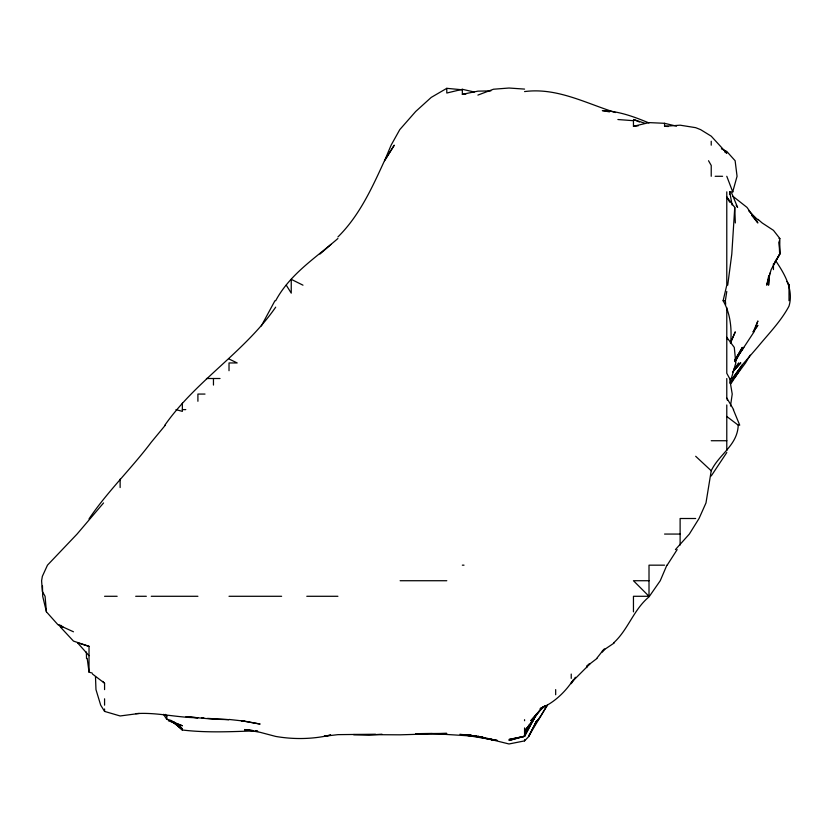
<?xml version="1.0" encoding="UTF-8"?>
<svg xmlns="http://www.w3.org/2000/svg" width="832" height="832" viewBox="0 0 832 832"><rect width="100%" height="100%" fill="white"/><g stroke="black" fill="none" stroke-linecap="round" stroke-linejoin="round"><path stroke-width="1.25" d="M768.768 275.6L766.73 285.178L771.139 269.62L779.646 254.062L779.844 238.514L773.448 230.339L762.164 222.955L757.89 219.274M768.789 278.699L768.581 285.178L769.704 273.208M729.674 202.197L726.783 196.986L734.76 207.397L731.796 254.062L727.719 285.178M730.642 343.512C731.921 329.056 730.527 313.487 723.122 300.726L726.783 285.178L726.783 191.849M729.55 194.438L729.695 191.849L732.971 191.849M730.496 406.026L732.222 394.066L729.602 378.508L726.783 373.277L726.783 307.694M725.691 304.325L725.369 300.726L726.783 291.429M726.783 416.478L738.234 425.173C737.495 445.463 719.139 454.033 711.225 470.766L705.983 502.944L699.036 518.502L689.343 534.061L675.418 549.609M732.732 191.849L737.058 176.29L735.124 160.732L726.783 151.445L721.417 148.834M729.945 383.209L735.831 362.95L734.282 347.402L726.783 337.334L727.594 339.57M666.89 565.167L660.244 580.726L649.012 596.887C633.578 609.596 628.181 629.699 613.569 642.949M730.454 342.95L735.301 331.843L730.382 342.95M535.122 716.279L533.125 720.72L524.566 730.964L532.553 720.72L524.566 733.242L529.225 724.89M534.154 717.392L532.522 720.72L540.124 709.956L543.462 706.763M741.177 349.617L735.155 361.837L742.342 348.202L734.895 360.849M536.682 713.908L524.68 736.278M711.225 475.966L726.783 452.514M536.578 713.908L524.566 735.727M274.945 300.726L261.31 325.957M735.093 360.734L742.342 347.402L735.103 359.622M779.147 242.403L779.646 254.062L773.448 264.826L780.01 254.062L779.147 241.103M750.183 355.17L745.534 362.95L734.032 378.508L738.878 371.134M537.389 720.72L535.101 723.632L540.124 717.07L547.352 705.162L528.57 736.278L536.734 720.72L528.975 736.278L524.566 740.896L509.007 743.974L477.901 736.278L493.459 740.085L477.901 736.798L459.95 734.25M164.871 425.173C195.978 380.661 244.608 351.978 275.683 307.164M739.721 370.074L730.985 383.646M89.024 518.929L89.284 518.502C107.734 491.234 131.508 468.478 151.247 442.239L165.35 425.173M734.989 360.828L754.052 331.843L757.89 320.975L753.282 331.843L757.89 325.385L753.043 331.843M667.17 565.167L677.165 549.609M571.23 683.675L575.38 677.258M573.3 679.775C565.282 692.078 553.758 703.071 540.124 708.614L545.22 705.744M735.249 359.767L743.798 347.402M275.683 300.726C289.973 273.978 315.754 257.795 337.906 238.514M540.124 717.101L535.818 722.55M742.342 364.863L732.482 378.508L742.342 364.822L757.89 346.809C768.716 333.632 780.946 321.298 789.006 306.114C793.936 289.64 784.43 273.634 775.445 260.385M733.585 370.209L738.889 362.95L733.595 369.762M596.617 658.497L603.949 649.189M602.337 652.08L604.76 649.043M571.23 682.635L589.857 663.967M103.553 502.944L77.074 534.061L47.476 565.167L42.359 576.316L41.6 580.726L42.359 591.479L45.074 596.284L46.426 611.832L57.907 624.686L73.466 631.79M337.906 236.964C359.486 215.665 372.039 187.824 384.478 160.732L394.274 145.184L384.571 160.732L391.102 145.184L399.776 129.626L415.678 111.498L431.236 97.396L446.794 88.327L462.342 89.804M543.462 706.94L530.795 720.72L540.124 709.956L545.22 705.962M586.789 667.607L586.789 666.286L589.347 663.697M319.966 254.062L331.094 244.358M586.789 666.286L596.908 658.497M602.337 650.978L614.224 642.949M477.901 95.087L493.459 89.232L509.007 88.026L524.566 89.097M524.025 736.278L509.007 740.48L524.566 736.278L524.566 727.906M474.313 92.009L462.342 89.305L446.794 93.028L446.794 88.327M617.895 119.527L633.454 120.702L633.454 126.318L649.012 122.606L664.56 123.302L676.53 126.162M462.342 89.305L462.342 94.328L477.901 91.146L490.859 90.886M330.689 735.062C312.697 739.242 293.873 739.575 275.683 736.424L260.125 732.316L244.577 729.539L252.949 730.6L244.577 729.674L248.466 729.914M330.387 735.062L324.126 736.278L337.906 734.646L375.492 734.24M139.277 713.44L120.13 715.967L104.572 711.402L100.693 705.162L95.971 689.614L95.482 676.645M633.454 126.318L638.238 125.798M462.342 94.328L465.93 93.985M664.56 123.302L664.56 126.308L680.118 125.185L695.677 127.67L700.596 129.626L711.225 136.167L726.783 153.192L724.641 151.85M381.982 734.209L369.013 735.01L353.454 734.573L400.13 734.822L446.794 733.418L415.678 733.658L431.236 733.533M524.566 91.582C556.795 87.318 585.79 103.272 615.503 112.538M253.646 730.922C229.892 731.734 206.014 732.867 182.354 729.997L172.702 721.562L175.531 723.601M135.689 713.648C156.593 712.109 177.06 717.704 197.912 717.746L187.138 716.778M715.166 176.29L722.592 176.29M778.981 238.514L779.844 238.514M787.644 283.098L789.142 285.178M723.122 300.726L725.369 300.726M206.43 378.508L220.022 378.508M729.602 378.508L731.526 378.508M205.005 394.066L197.912 394.066L197.912 401.274M182.354 409.614L185.786 409.614M738.234 425.173L739.721 425.173L733.325 409.614M711.225 440.731L726.783 440.731M695.677 518.502L680.118 518.502L680.118 545.054M664.56 534.061L680.118 534.061M462.342 565.167L464.006 565.167M664.56 565.167L649.012 565.167L649.012 596.284L633.454 596.284L633.454 611.832M400.13 580.726L446.794 580.726M649.012 580.726L633.454 580.726L649.012 596.284M104.572 596.284L117.146 596.284M135.689 596.284L146.328 596.284M151.247 596.284L197.912 596.284M229.018 596.284L281.622 596.284M306.79 596.284L337.906 596.284M59.041 624.749L60.736 627.39L63.326 627.39L60.622 625.186M431.236 733.512L476.133 736.278L466.107 735.114M664.56 126.308L668.45 126.485M185.942 716.726L213.46 719.191L229.018 719.649L207.48 718.37M229.018 719.441L244.577 721.157L260.125 724.069L241.218 720.72L244.577 721.209M477.901 736.403L462.342 734.552M467.126 735.03L471.921 735.582M474.313 735.862L476.705 736.133M255.341 730.943L257.733 731.224L255.341 730.902M480.293 736.694L482.685 736.996M201.5 717.631L203.892 717.933M469.529 735.114L471.921 735.446M468.707 735.02L471.255 735.374M462.342 734.677L493.459 739.814M609.523 111.873L602.337 110.604C618.696 111.062 634.098 116.73 649.012 122.98M175.999 409.614L182.354 411.372L182.354 403.125M60.736 627.39L73.466 641.098L89.024 646.35L89.024 672.131L92.206 673.088M166.795 719.139L171.922 720.72L168.282 720.72L182.354 725.785L170.217 720.72L182.354 728.749L182.354 729.997M78.094 642.949L89.024 646.35M645.414 123.448L633.454 119.486L639.434 121.982M229.018 358.987L237.182 362.95L229.018 362.95L229.018 370.708M302.983 285.178L291.242 279.334L291.242 293.134L286.27 285.178M733.002 196.362L747.001 207.397L757.89 222.955L751.546 215.176M177.476 725.046L180.409 727.21M172.702 721.448L182.354 728.749M92.508 674.055L104.572 683.207L104.572 689.614M174.231 722.301L177.278 724.682M164.965 714.626L166.795 716.206L166.795 719.41L163.498 714.324M174.044 722.384L182.354 729.851L174.543 722.384M695.677 456.279L711.225 470.766M748.821 210.995L757.89 219.97M102.742 681.377L104.572 683.207M77.657 642.949L89.024 655.668M165.256 714.366L166.795 716.206M736.154 205.327L737.599 207.397L731.64 193.045M786.812 281.445L789.006 284.669M726.783 378.508L726.783 397.987L733.616 409.614M708.531 160.732L711.225 165.464L711.225 176.29M726.783 176.29L732.274 190.653M726.783 397.987L727.418 400.317M46.426 611.832L42.692 596.284L42.463 585.905M729.695 191.849L732.129 205.005M89.024 672.131L87.225 658.497L86.518 658.497L86.362 652.018M734.76 207.397L735.332 222.955M789.006 285.178L789.006 300.726M773.448 263.63L773.448 269.62M726.783 404.966L726.783 450.622M711.225 141.242L711.225 145.184M571.23 674.055L571.23 678.382M555.672 689.614L555.672 694.751M524.566 719.69L524.566 720.72M524.566 739.69L524.566 740.896M213.46 378.508L213.46 385.07M120.13 479.128L120.13 487.542M104.572 698.807L104.572 705.162M104.572 708.989L104.572 711.402M742.342 349.17L734.937 359.767L742.342 349.138M733.626 378.508L730.59 382.658L733.626 378.508M740.688 362.95L732.514 372.102L740.688 362.95M524.566 736.278L509.007 739.482L524.566 736.362M485.077 737.838L477.901 736.83L485.077 737.818M497.047 740.366L494.655 739.991L497.047 740.366M493.459 739.752L487.469 738.431L493.459 739.752"/></g></svg>
